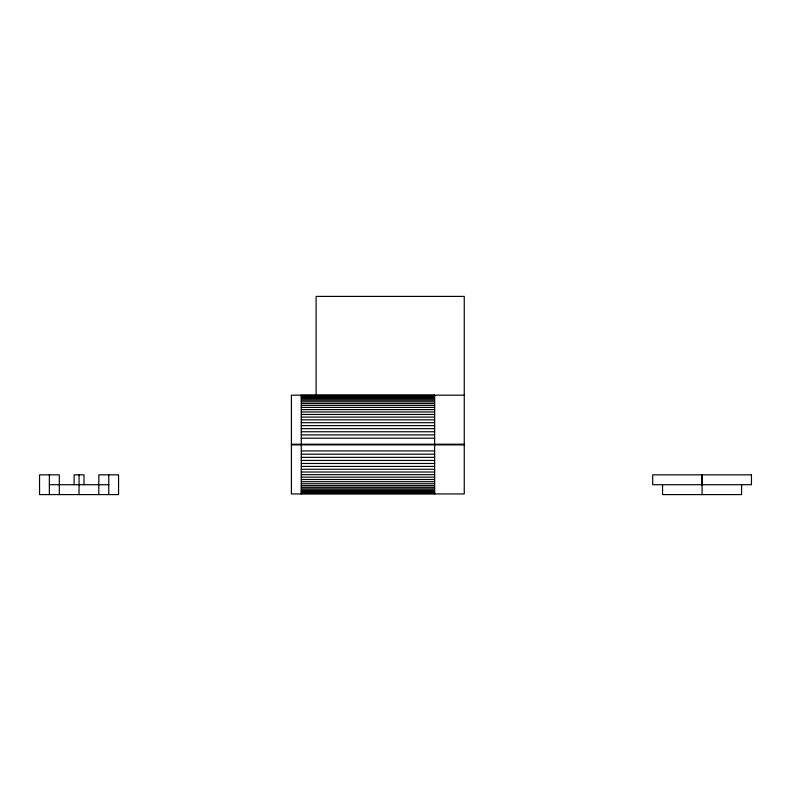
<?xml version="1.0" encoding="UTF-8"?>
<svg xmlns="http://www.w3.org/2000/svg" width="791" height="791" viewBox="0 0 791 791"><rect width="100%" height="100%" fill="white"/><g stroke="black" fill="none" stroke-linecap="round" stroke-linejoin="round"><path stroke-width="1.19" d="M464.258 395.174L291.404 395.174L291.404 493.94L464.258 493.94L464.258 296.407L316.103 296.407L316.103 395.174M301.282 395.273L434.625 395.273M301.282 395.589L434.625 395.589M301.282 396.113L434.625 396.113M301.282 396.845L434.625 396.845M301.282 397.784L434.625 397.784M301.282 398.921L434.625 398.921M301.282 400.246L434.625 400.246M301.282 401.769L434.625 401.769M301.282 403.469L434.625 403.469M301.282 405.358L434.625 405.358M301.282 407.405L434.625 407.405M301.282 409.609L434.625 409.609M301.282 411.963L434.625 411.963M301.282 414.464L434.625 414.464M301.282 417.094L434.625 417.094M301.282 419.833L434.625 419.833M301.282 422.691L434.625 422.691M301.282 425.637L434.625 425.637M301.282 428.663L434.625 428.663M301.282 431.757L434.625 431.757M301.282 434.912L434.625 434.912M301.282 438.184L434.625 438.184M291.404 444.226L464.258 444.226M291.404 444.878L464.258 444.878M301.282 450.929L434.625 450.929M301.282 454.202L434.625 454.202M301.282 457.356L434.625 457.356M301.282 460.451L434.625 460.451M301.282 463.477L434.625 463.477M301.282 466.423L434.625 466.423M301.282 469.271L434.625 469.271M301.282 472.019L434.625 472.019M301.282 474.649L434.625 474.649M301.282 477.141L434.625 477.141M301.282 479.504L434.625 479.504M301.282 481.709L434.625 481.709M301.282 483.756L434.625 483.756M49.358 484.715L108.763 484.715M301.282 485.634L434.625 485.634M301.282 487.335L434.625 487.335M301.282 488.858L434.625 488.858M301.282 490.193L434.625 490.193M301.282 491.33L434.625 491.33M301.282 492.259L434.625 492.259M301.282 492.991L434.625 492.991M301.282 493.515L434.625 493.515M741.572 484.715L741.572 494.593L662.561 494.593L662.561 484.715M702.398 474.837L702.398 484.715M702.062 484.715L702.062 494.593M701.736 474.837L701.736 484.715M434.625 395.174L434.625 493.94M301.282 395.174L301.282 493.94M108.763 474.837L108.763 494.593M98.816 494.593L98.816 474.837L118.561 474.837L118.561 494.593L39.55 494.593L39.55 474.837L59.305 474.837L59.305 494.593M83.994 484.715L83.994 474.837L74.117 474.837L74.117 484.715M79.06 474.837L79.06 494.593M49.358 474.837L49.358 494.593M751.45 474.837L652.684 474.837L652.684 484.715L751.45 484.715L751.45 474.837"/></g></svg>
